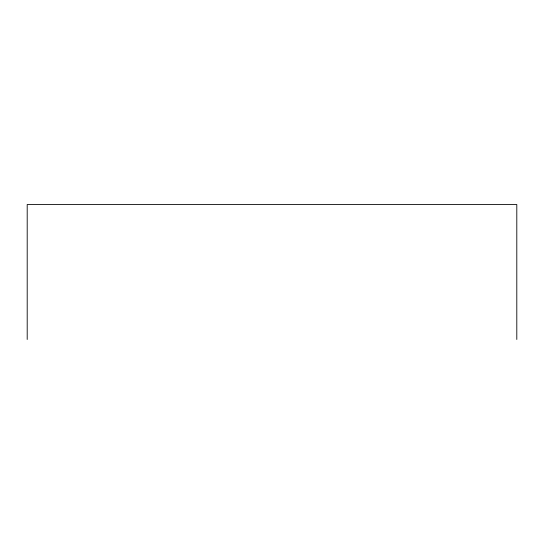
<?xml version="1.0" encoding="UTF-8"?>
<svg xmlns="http://www.w3.org/2000/svg" width="544" height="544" viewBox="0 0 544 544"><rect width="100%" height="100%" fill="white"/><g stroke="black" fill="none" stroke-linecap="round" stroke-linejoin="round"><path stroke-width="0.82" d="M516.8 339.476L516.8 204.524L27.2 204.524L27.2 339.476"/></g></svg>
